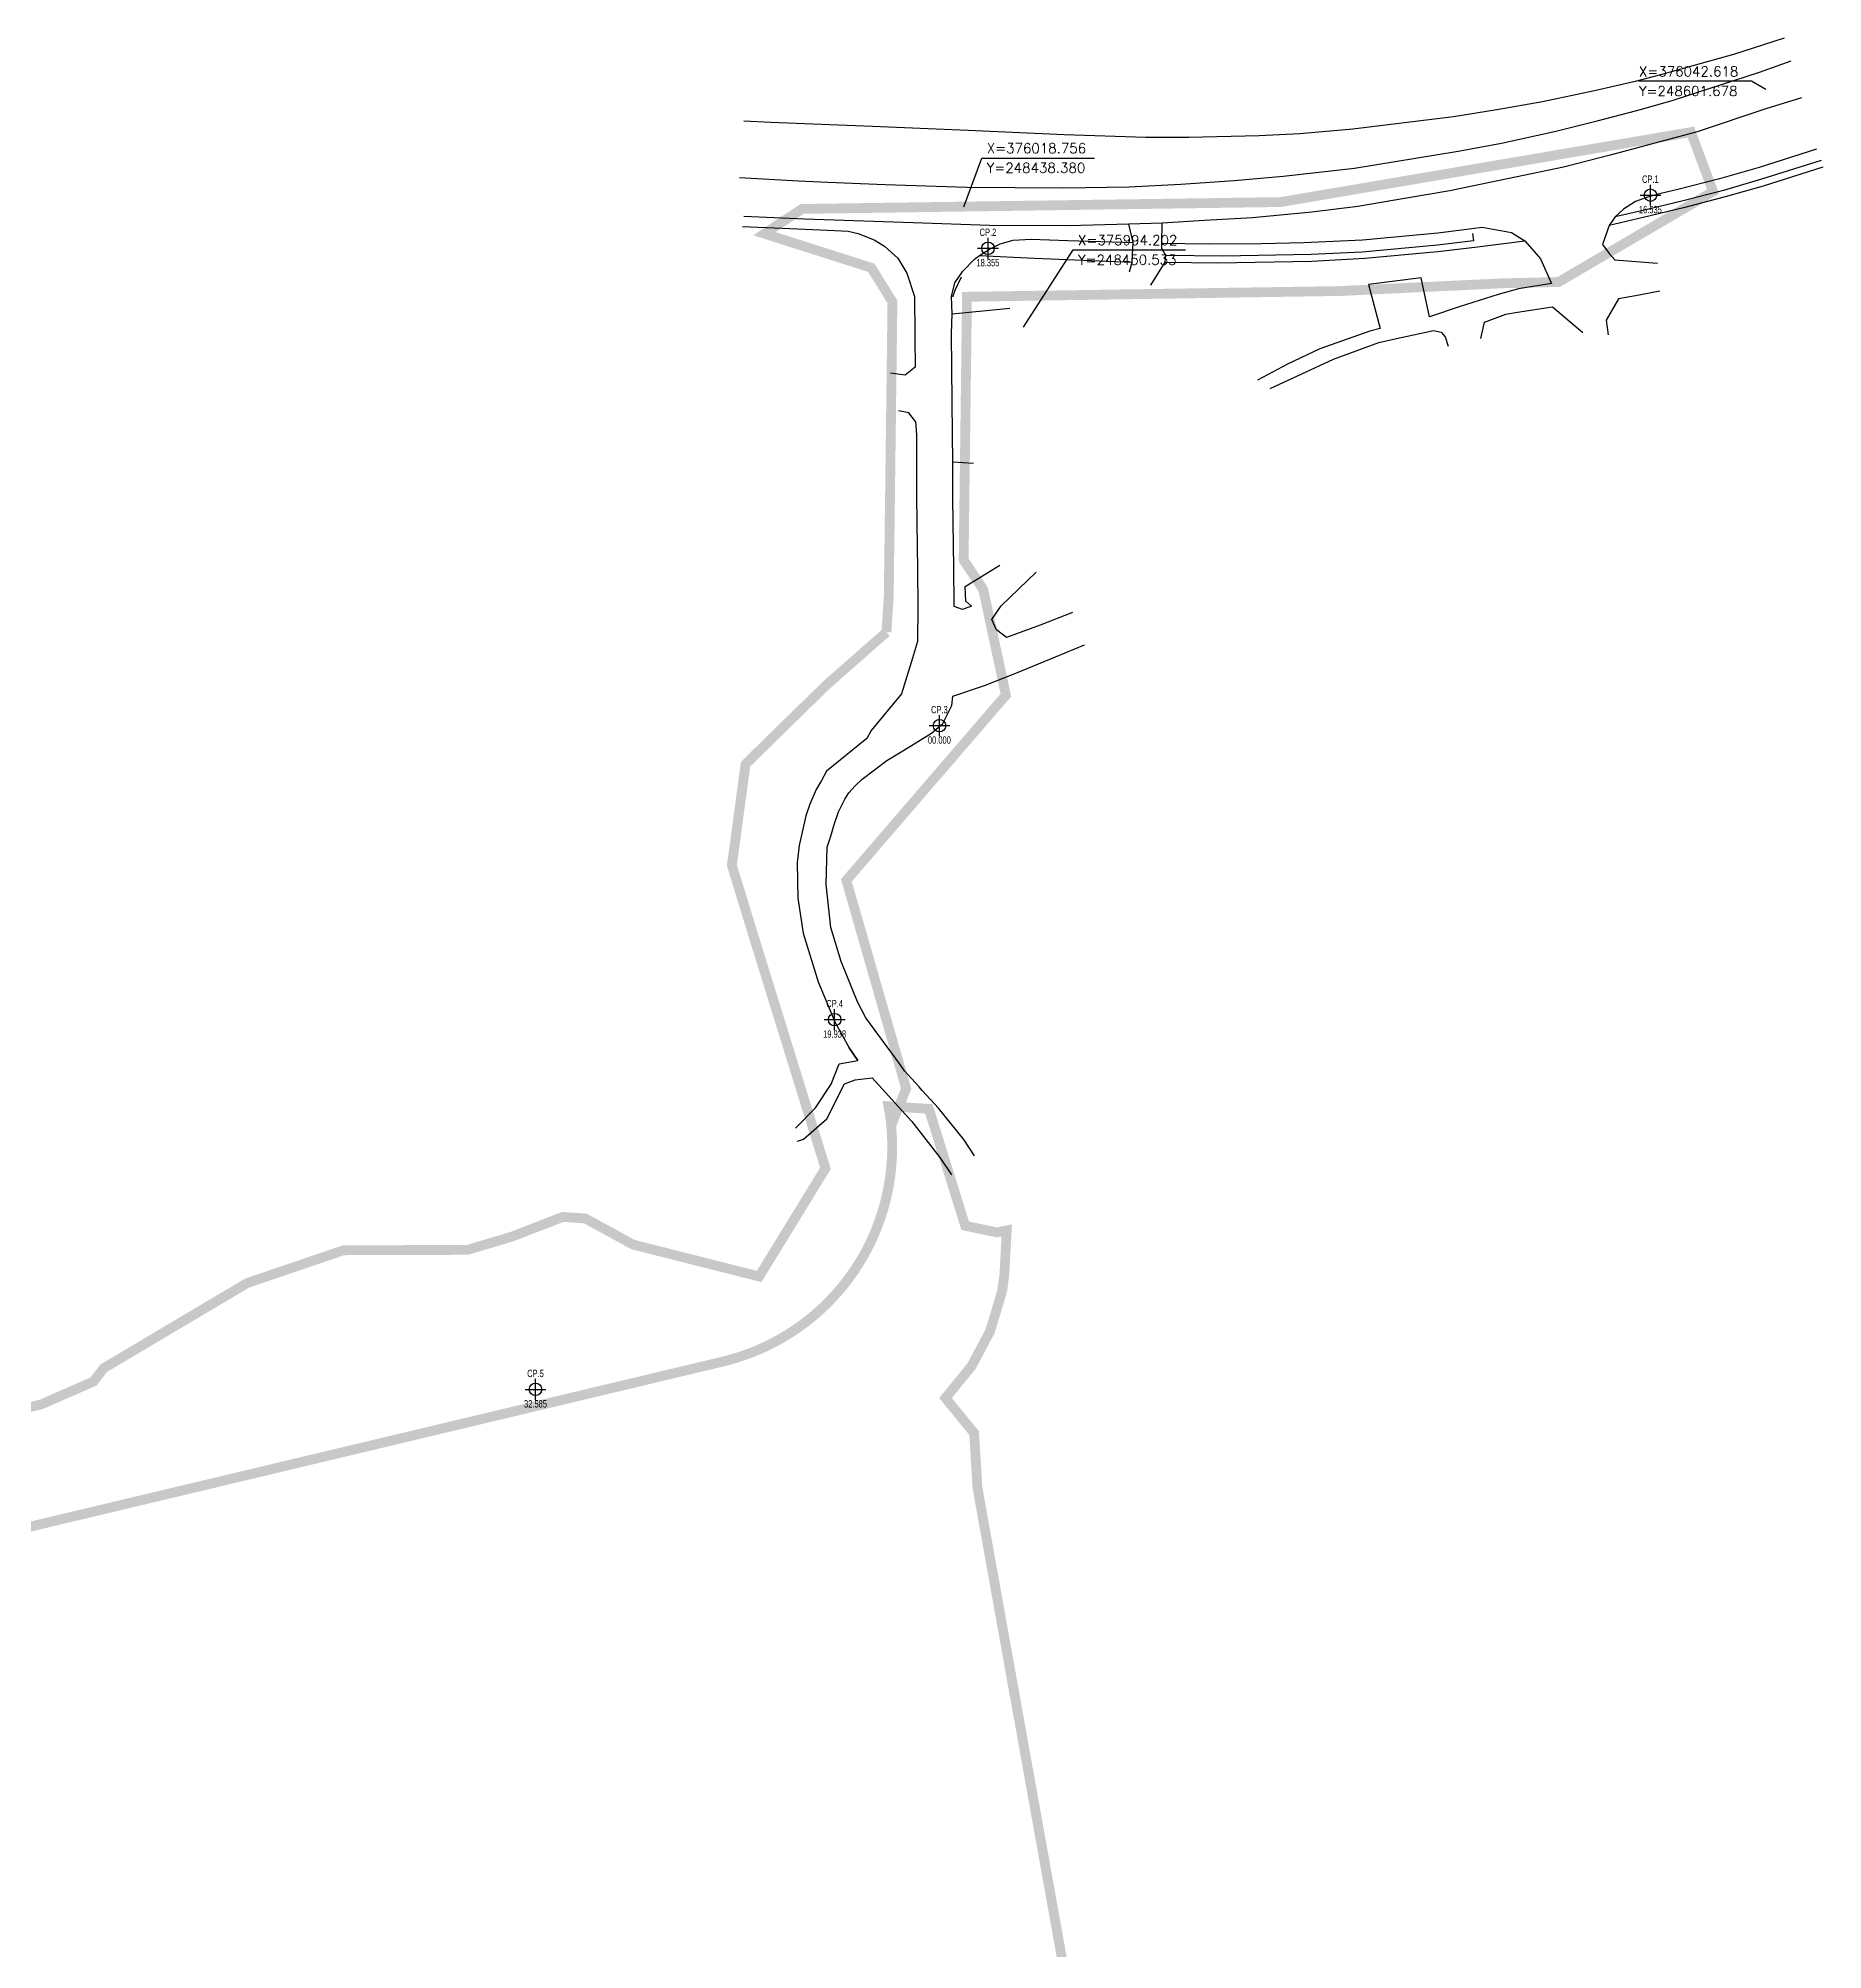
# Model space of a CAD drawing. Extents: x 246623 to 248613, y 375045 to 376133.
# Drawn here: x 248249.9 to 248613.3, y 375663.8 to 376053.1 of the extents above; entities that cross this region are included whole.
import ezdxf
from ezdxf.enums import TextEntityAlignment as Align

# ---------------------------------------------------------------- set-up
doc = ezdxf.new("R2010")
doc.units = 0
doc.header["$MEASUREMENT"] = 0
doc.linetypes.add('boundary', pattern=[170, 150, -4, 4, -4, 4, -4])
for name, color, linetype in [('-00-경계_369-1 369 매입(20240430)', 7, 'CONTINUOUS'), ('-00-도시계획도로 현황측량경계', 7, 'CONTINUOUS'), ('기준점', 1, 'CONTINUOUS'), ('도로_보도블럭', 202, 'CONTINUOUS'), ('도로_비포장', 27, 'CONTINUOUS'), ('도로_아스콘', 1, 'CONTINUOUS'), ('도로_콘크리트', 7, 'CONTINUOUS')]:
    doc.layers.add(name, color=color, linetype=linetype)
doc.styles.add('JKS_FONT', font='', dxfattribs={"height": 1.5})
doc.styles.get("Standard").update_dxf_attribs({"font": 'romans.shx', "bigfont": 'ghs.shx'})
doc.styles.get('JKS_FONT').set_extended_font_data('Expo M')

# ---------------------------------------------------------------- blocks, each defined once
blk = doc.blocks.new('기준점')
at = {"layer": '기준점', "linetype": 'Continuous'}
for p, q in [((-2.12, 0), (2.12, 0)), ((0, -2.12), (0, 2.12))]:
    blk.add_line(p, q, dxfattribs=at)
blk.add_circle((0, 0), 1.27, dxfattribs=at)

msp = doc.modelspace()

# ---------------------------------------------------------------- linework, layer by layer
at = {"layer": '-00-경계_369-1 369 매입(20240430)', "color": 1, "linetype": 'boundary', "const_width": 2}
msp.add_lwpolyline([(248467.87, 375609.16), (248441.16, 375757.89), (248440.49, 375769.02), (248434.65, 375776.17), (248440, 375782.72), (248443.72, 375789.77), (248444.43, 375792.06), (248446.21, 375798.05), (248446.65, 375801.38), (248447.12, 375810.31), (248445.13, 375809.9), (248438.66, 375811.25), (248437.73, 375814.26), (248431.27, 375835.05), (248423.03, 375835.59), (248423.29, 375834.06), (248423.5, 375832.52), (248423.65, 375830.97), (248423.75, 375829.42), (248423.8, 375827.86), (248423.79, 375826.31), (248423.73, 375824.75), (248423.61, 375823.2), (248423.44, 375821.66), (248423.22, 375820.12), (248422.94, 375818.59), (248422.61, 375817.07), (248422.23, 375815.56), (248421.8, 375814.07), (248421.31, 375812.59), (248420.78, 375811.13), (248420.19, 375809.69), (248419.56, 375808.27), (248418.88, 375806.87), (248418.15, 375805.5), (248417.37, 375804.15), (248416.54, 375802.84), (248415.67, 375801.55), (248414.76, 375800.29), (248413.8, 375799.06), (248412.81, 375797.87), (248411.77, 375796.71), (248410.69, 375795.59), (248409.57, 375794.51), (248408.42, 375793.47), (248407.23, 375792.46), (248406.01, 375791.5), (248404.75, 375790.58), (248403.47, 375789.71), (248402.15, 375788.88), (248400.81, 375788.1), (248399.44, 375787.36), (248398.04, 375786.67), (248396.63, 375786.03), (248395.19, 375785.44), (248393.73, 375784.9), (248392.26, 375784.41), (248390.76, 375783.97), (248389.26, 375783.58), (248238.86, 375747.73)], dxfattribs=at)
at = {"layer": '-00-도시계획도로 현황측량경계', "color": 5, "linetype": 'boundary', "const_width": 2, "elevation": 123}
for points in [[(248422.63, 375932.12), (248423.1, 375939.58), (248423.85, 375999.38), (248419.54, 376006.33), (248397.77, 376013.27), (248405.45, 376018.31), (248502.95, 376019.71), (248586.45, 376033.95), (248590.97, 376021.85), (248559.51, 376003.43), (248548.32, 376003.17), (248515, 376001.59), (248439.03, 376000.42), (248438.35, 375946.81), (248442.34, 375940.82), (248446.95, 375919.3), (248414.46, 375881.59), (248426.65, 375839.19), (248423.59, 375831.64), (248423.72, 375830.07), (248423.78, 375828.5), (248423.8, 375826.93), (248423.76, 375825.36), (248423.66, 375823.79), (248423.51, 375822.23), (248423.3, 375820.67), (248423.04, 375819.12), (248422.73, 375817.58), (248422.36, 375816.05), (248421.94, 375814.54), (248421.47, 375813.04), (248420.94, 375811.56), (248420.37, 375810.1), (248419.74, 375808.66), (248419.06, 375807.24), (248418.34, 375805.85), (248417.56, 375804.48), (248416.74, 375803.14), (248415.87, 375801.83), (248414.96, 375800.55), (248414, 375799.31), (248413, 375798.09), (248411.96, 375796.92), (248410.87, 375795.78), (248409.75, 375794.68), (248408.59, 375793.62), (248407.4, 375792.6), (248406.17, 375791.62), (248404.9, 375790.69), (248403.6, 375789.8), (248402.28, 375788.96), (248400.92, 375788.16), (248399.54, 375787.41), (248398.13, 375786.71), (248396.7, 375786.06), (248395.25, 375785.46), (248393.78, 375784.92), (248392.29, 375784.42), (248390.78, 375783.98), (248389.26, 375783.58), (248238.85, 375747.72)], [(248223.13, 375768.12), (248250.57, 375774.9), (248261.15, 375779.54), (248263.22, 375782.24), (248277.84, 375790.92), (248292.46, 375799.59), (248312.07, 375806.26), (248337.3, 375806.34), (248346.4, 375809.05), (248356.71, 375813.05), (248361.31, 375812.73), (248371.01, 375807.42), (248396.7, 375800.92), (248410.21, 375822.94), (248395.99, 375868.87), (248391.15, 375884.63), (248393.94, 375905.26), (248410.34, 375921.3), (248422.63, 375932.12)]]:
    msp.add_lwpolyline(points, dxfattribs=at)
at = {"layer": '도로_보도블럭'}
for points in [[(248612.97, 376028.19), (248600.81, 376024.34), (248593.12, 376022.07), (248584.62, 376019.86), (248576.39, 376017.91), (248571.06, 376016.69)], [(248613.31, 376026.83), (248601.19, 376022.97), (248593.43, 376020.77), (248584.94, 376018.55), (248576.71, 376016.58), (248569.79, 376014.96)], [(248479.36, 376007.46), (248490.03, 376007.34), (248509.24, 376007.67), (248520.08, 376008.27), (248534.94, 376009.61), (248542.44, 376010.54), (248552.66, 376011.82)], [(248541.99, 376013.28), (248542.21, 376011.8), (248534.87, 376010.94), (248519.52, 376009.52), (248509.1, 376009.03), (248491.12, 376008.67), (248479.55, 376008.82)], [(248441.59, 376008.83), (248452.77, 376008.3), (248472.67, 376007.5)]]:
    msp.add_lwpolyline(points, dxfattribs=at)
at = {"layer": '도로_비포장'}
for points in [[(248472.13, 376005.47), (248472.67, 376007.5), (248472.71, 376008.96), (248472.89, 376011.47), (248471.99, 376015.21)], [(248476.45, 376002.77), (248479.36, 376007.46), (248479.55, 376008.82), (248478.74, 376010.26), (248478.72, 376011.32), (248478.81, 376015.42)], [(248533.25, 375996.32), (248531.51, 376004.25), (248520.79, 376002.91), (248523.15, 375993.93)], [(248428.46, 375986.06), (248426.46, 375984.46), (248423.42, 375984.89)], [(248428.57, 375975.01), (248427.19, 375976.76), (248425.11, 375977.19)], [(248439.95, 375937.39), (248439.95, 375937.39), (248438.12, 375936.71), (248436.45, 375937.33), (248436.45, 375937.33)], [(248447.1, 375931.07), (248445.05, 375932.59), (248444.08, 375934.7)], [(248404.13, 375831.15), (248408.17, 375835.29), (248411.39, 375840.1), (248412.99, 375844.23), (248416.83, 375844.87), (248415.02, 375847.45)], [(248404.49, 375828.51), (248405.71, 375828.88), (248410.5, 375833.02), (248414.08, 375840.18), (248416.28, 375840.99), (248419.7, 375841.4)]]:
    msp.add_lwpolyline(points, dxfattribs=at)
at = {"layer": '도로_아스콘'}
for points in [[(248605.43, 376053.07), (248595.12, 376049.76), (248580.25, 376045.59), (248575.09, 376044.28), (248566.8, 376042.33), (248556.2, 376040.14), (248546.94, 376038.5), (248538.08, 376037.06), (248517.61, 376034.55), (248506.78, 376033.63), (248498.54, 376033.2), (248484.24, 376032.83), (248475.42, 376032.84), (248458.8, 376033.43), (248439.25, 376034.26), (248419.78, 376035.07), (248411.08, 376035.43), (248399.07, 376035.93), (248393.6, 376036.15)], [(248392.71, 376024.68), (248404.71, 376024.01), (248410.66, 376023.79), (248422.38, 376023.25), (248438.98, 376022.72), (248458.69, 376022.63), (248472.05, 376022.82), (248482.55, 376023.38), (248493.41, 376024.1), (248503.42, 376024.97), (248517.95, 376026.61), (248539.06, 376030.09), (248547.88, 376031.73), (248558.7, 376034.07), (248567.34, 376036.22), (248575.43, 376038.32), (248582.61, 376040.37), (248600.4, 376046.16), (248606.85, 376048.45)], [(248598.78, 376044.31), (248575.88, 376044.31)], [(248601.68, 376042.62), (248598.78, 376044.31)], [(248608.95, 376040.92), (248601.68, 376038.66), (248587.73, 376034), (248570.04, 376029.27), (248560.5, 376026.8), (248537.36, 376021.99), (248528.53, 376020.48), (248518.64, 376018.82), (248509.28, 376017.67), (248497.16, 376016.5), (248487.42, 376015.92), (248478.81, 376015.42), (248471.99, 376015.21), (248459.75, 376014.86), (248443.59, 376014.95), (248428.08, 376015.49), (248405.95, 376016.22), (248393.61, 376016.76)], [(248438.38, 376018.76), (248442.06, 376028.67)], [(248442.06, 376028.67), (248464.97, 376028.67)], [(248612.01, 376030.46), (248600.34, 376026.72), (248592.31, 376024.44), (248583.8, 376022.26), (248580.34, 376021.42), (248579.13, 376021.1), (248577.81, 376020.79), (248575.14, 376019.79), (248572.71, 376018.27), (248571.06, 376016.69), (248569.79, 376014.96), (248568.46, 376011.07), (248569.81, 376009.26), (248570.95, 376007.96), (248579.63, 376007.26)], [(248393.28, 376014.72), (248404.57, 376014.26), (248412.1, 376013.94), (248414.82, 376013.77), (248416.89, 376013.33), (248420.13, 376012.01), (248422.2, 376010.72), (248424.93, 376008.28), (248426.79, 376005.2), (248428.32, 376000.49), (248428.4, 375992.74), (248428.41, 375991.91), (248428.46, 375986.06), (248428.46, 375986.06)], [(248436.45, 375937.33), (248436.4, 375937.91), (248436.32, 375945.22), (248436.23, 375954.51), (248436.18, 375959.32), (248436.13, 375966.8), (248436.07, 375972.41), (248435.94, 375985.91), (248435.89, 375992.94), (248436.02, 375996.95), (248435.85, 376000.47), (248436.57, 376003.24), (248438.17, 376005.66), (248440.56, 376008.06), (248441.59, 376008.83), (248443.63, 376010.14), (248445.77, 376011.18), (248448.41, 376011.97), (248452.08, 376012.18), (248459.55, 376011.91), (248470.74, 376011.51), (248472.89, 376011.47), (248472.89, 376011.47)], [(248478.72, 376011.32), (248478.72, 376011.32), (248488.12, 376011.19), (248498.96, 376011.27), (248507.66, 376011.47), (248519.56, 376012.03), (248534.91, 376013.47), (248540.27, 376014.1), (248541.82, 376014.33), (248543.95, 376014.58), (248549.92, 376013.49), (248552.66, 376011.82), (248555.8, 376008.13), (248558.04, 376003.14), (248551.37, 376002.04), (248547.22, 376000.88), (248539.45, 375998.41), (248533.25, 375996.32)], [(248450.53, 375994.2), (248460.65, 376009.95)], [(248460.65, 376009.95), (248483.56, 376009.95)], [(248580.14, 376001.55), (248576.28, 376000.85), (248575.16, 376000.64), (248571.74, 376000), (248569.23, 375995.68), (248569.59, 375992.65)], [(248533.25, 375996.32), (248533.25, 375996.32)], [(248543.68, 375991.91), (248544.4, 375995.23), (248548.75, 375996.91), (248551.12, 375997.32), (248558.3, 375998.35), (248564.43, 375993.18)], [(248523.15, 375993.93), (248521.1, 375993.42), (248510.9, 375989.8), (248504.28, 375986.68), (248498.21, 375983.41)], [(248500.77, 375981.71), (248513.64, 375987.75), (248522.93, 375991.08), (248525.88, 375991.79), (248534.01, 375993.54)], [(248534.01, 375993.54), (248535.58, 375993.21), (248536.4, 375992.27), (248536.99, 375990.35)], [(248428.57, 375975.01), (248428.72, 375972.33), (248428.78, 375959.94), (248428.85, 375954.34), (248428.96, 375944.97), (248429.04, 375937.21), (248428.93, 375930.21), (248427.91, 375926.83), (248425.69, 375919.56), (248419.51, 375912.11)], [(248460.54, 375936.14), (248453.94, 375933.52), (248447.1, 375931.07)], [(248436.16, 375919.1), (248442.58, 375921.26), (248449, 375923.79), (248457.03, 375927.07), (248462.97, 375929.52)]]:
    msp.add_lwpolyline(points, dxfattribs=at)
at = {"layer": '도로_콘크리트'}
for points in [[(248436.14, 376000.42), (248436.62, 376001.8), (248437.9, 376004.51)], [(248436.02, 375996.95), (248442.95, 375997.61), (248447.77, 375998.11)], [(248436.13, 375966.8), (248440.35, 375966.51)], [(248439.95, 375937.39), (248438.81, 375938.43), (248438.65, 375941.39), (248445.74, 375945.74)], [(248444.08, 375934.7), (248446.02, 375937.51), (248453.13, 375944.33)], [(248440.54, 375825.48), (248438.39, 375828.8), (248433.26, 375835.18), (248429.89, 375838.78), (248429.31, 375839.51), (248427.76, 375841.24), (248426.28, 375842.81), (248425.45, 375844.06), (248418.43, 375853.59), (248416.76, 375856.84), (248413.4, 375865.03), (248411.28, 375872), (248410.32, 375880.76), (248410.58, 375888.32), (248411.21, 375890.35), (248412.05, 375893.19), (248412.88, 375895.57), (248414.15, 375898.1), (248414.95, 375899.43), (248416.23, 375900.81), (248417.7, 375902.18), (248422.72, 375905.99), (248425.95, 375907.95), (248431.77, 375911.55), (248434.14, 375913.5), (248435.94, 375917.2), (248436.16, 375919.1)], [(248419.51, 375912.11), (248418.6, 375910.48), (248410.45, 375903.82), (248409.39, 375901.9), (248408.29, 375900.07), (248407.02, 375897.09), (248406.2, 375894.71), (248404.83, 375888.69), (248404.47, 375885.19), (248404.58, 375877.97), (248405.67, 375870.84), (248408.72, 375860.93), (248412.18, 375852.61), (248415.02, 375847.45), (248416.83, 375844.87), (248416.83, 375844.87)], [(248419.7, 375841.4), (248427.82, 375832.46), (248433.47, 375825.15), (248435.88, 375821.63)]]:
    msp.add_lwpolyline(points, dxfattribs=at)

# ---------------------------------------------------------------- block references
at = {"layer": '기준점'}
for p in [(248578.22, 376021.12), (248443.31, 376010.3), (248433.42, 375913.1), (248412.08, 375853.23), (248351.17, 375777.93)]:
    msp.add_blockref('기준점', p, dxfattribs=at)

# ---------------------------------------------------------------- texts
at = {"layer": '기준점', "style": 'JKS_FONT', "width": 0.7}
for s, p in [('CP.1', (248578.2, 376023.17)), ('CP.2', (248443.29, 376012.36)), ('CP.3', (248433.41, 375915.15)), ('CP.4', (248412.07, 375855.28)), ('CP.5', (248351.16, 375779.98))]:
    msp.add_text(s, height=1.5, dxfattribs=at).set_placement(p, align=Align.BOTTOM_CENTER)
for s, p in [('16.535', (248578.2, 376018.93)), ('18.355', (248443.29, 376008.12)), ('00.000', (248433.41, 375910.91)), ('19.938', (248412.07, 375851.04)), ('32.585', (248351.16, 375775.74))]:
    msp.add_text(s, height=1.5, dxfattribs=at).set_placement(p, align=Align.TOP_CENTER)
at = {"layer": '도로_아스콘'}
for s, p in [('X=376042.618', (248575.88, 376045.31)), ('Y=248601.678', (248575.88, 376041.31)), ('X=376018.756', (248443.06, 376029.67)), ('Y=248438.380', (248443.06, 376025.67)), ('X=375994.202', (248461.65, 376010.95)), ('Y=248450.533', (248461.65, 376006.95))]:
    msp.add_text(s, height=2, dxfattribs=at).set_placement(p)

doc.saveas('drawing.dxf')
